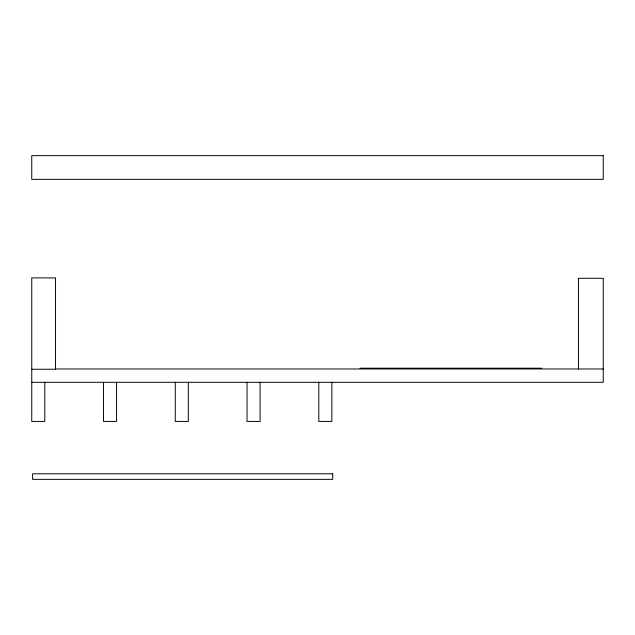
<?xml version="1.0" encoding="UTF-8"?>
<svg xmlns="http://www.w3.org/2000/svg" width="635" height="635" viewBox="0 0 635 635"><rect width="100%" height="100%" fill="white"/><g stroke="black" fill="none" stroke-linecap="round" stroke-linejoin="round"><path stroke-width="0.95" d="M359.862 368.197L541.703 368.197M55.531 368.975L603.25 368.975M31.75 369.245L55.531 369.245L55.531 277.9L31.75 277.9L31.75 421.434L44.799 421.434L44.799 382.294M31.75 382.294L603.25 382.294L603.25 278.289L578.461 278.289L578.461 368.975M331.851 382.294L331.851 421.434L318.802 421.434L318.802 382.294M260.088 382.294L260.088 421.434L247.039 421.434L247.039 382.294M188.325 382.294L188.325 421.434L175.276 421.434L175.276 382.294M116.562 382.294L116.562 421.434L103.513 421.434L103.513 382.294M603.25 155.654L31.75 155.654L31.75 179.356L603.25 179.356L603.25 155.654M332.716 473.789L32.607 473.789L32.607 479.346L332.716 479.346L332.716 473.789"/></g></svg>
